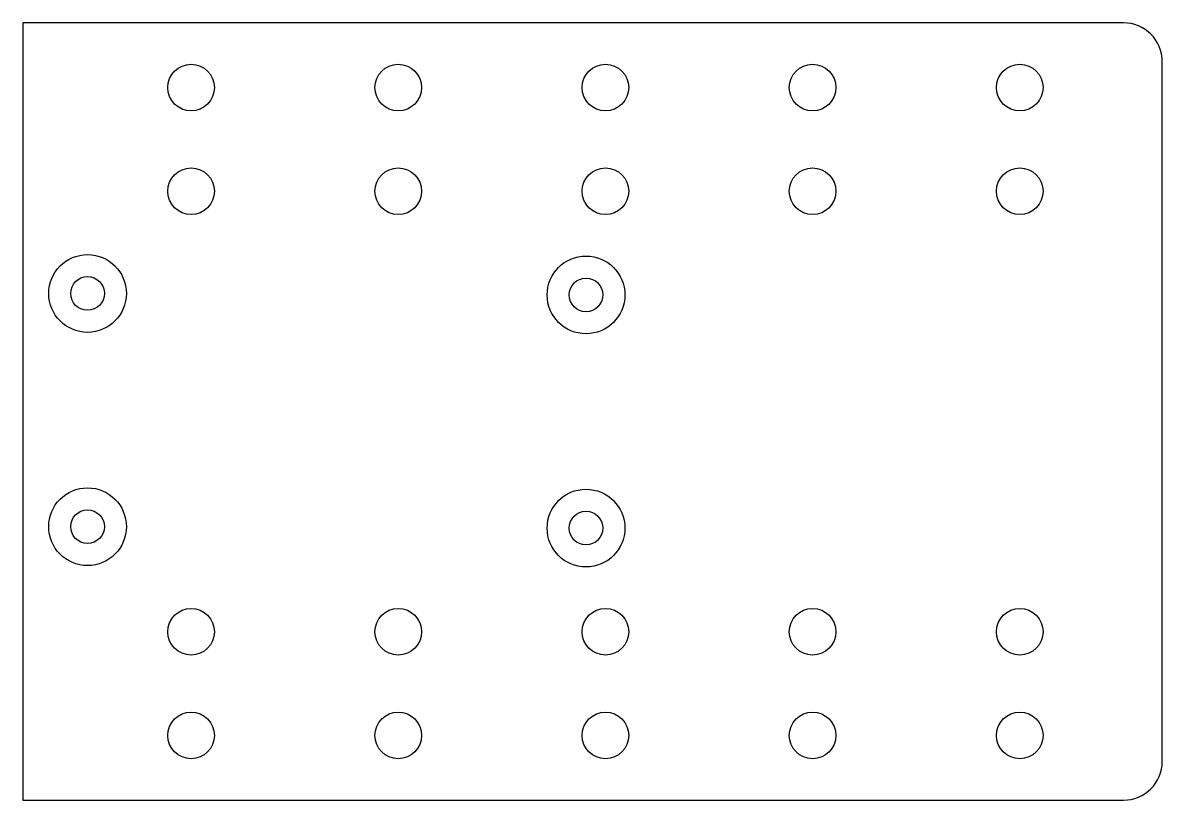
# Model space of a CAD drawing. Header units: millimetres. Extents: x -44 to 44, y -30 to 30.
import ezdxf

# ---------------------------------------------------------------- set-up
doc = ezdxf.new("R2010")
doc.units = ezdxf.units.MM

msp = doc.modelspace()

# ---------------------------------------------------------------- linework, layer by layer
at = {"color": 7, "linetype": 'Continuous', "lineweight": 25}
for p, q in [((-44, 30), (-44, -30)), ((41, 30), (-44, 30)), ((44, -27), (44, 27)), ((-44, -30), (41, -30))]:
    msp.add_line(p, q, dxfattribs=at)
for centre, radius in [((-31, 25), 1.8), ((-15, 25), 1.8), ((1, 25), 1.8), ((17, 25), 1.8), ((33, 25), 1.8), ((-31, 17), 1.8), ((-15, 17), 1.8), ((1, 17), 1.8), ((17, 17), 1.8), ((33, 17), 1.8), ((-39, 9.11), 3), ((-0.5, 9), 3), ((-39, 9.11), 1.3), ((-0.5, 9), 1.3), ((-39, -8.89), 3), ((-0.5, -9), 3), ((-39, -8.89), 1.3), ((-0.5, -9), 1.3), ((-31, -17), 1.8), ((-15, -17), 1.8), ((1, -17), 1.8), ((17, -17), 1.8), ((33, -17), 1.8), ((-31, -25), 1.8), ((-15, -25), 1.8), ((1, -25), 1.8), ((17, -25), 1.8), ((33, -25), 1.8)]:
    msp.add_circle(centre, radius, dxfattribs=at)
for centre, start, end in [((41, 27), 0, 90), ((41, -27), 270, 0)]:
    msp.add_arc(centre, 3, start, end, dxfattribs=at)

doc.saveas('drawing.dxf')
